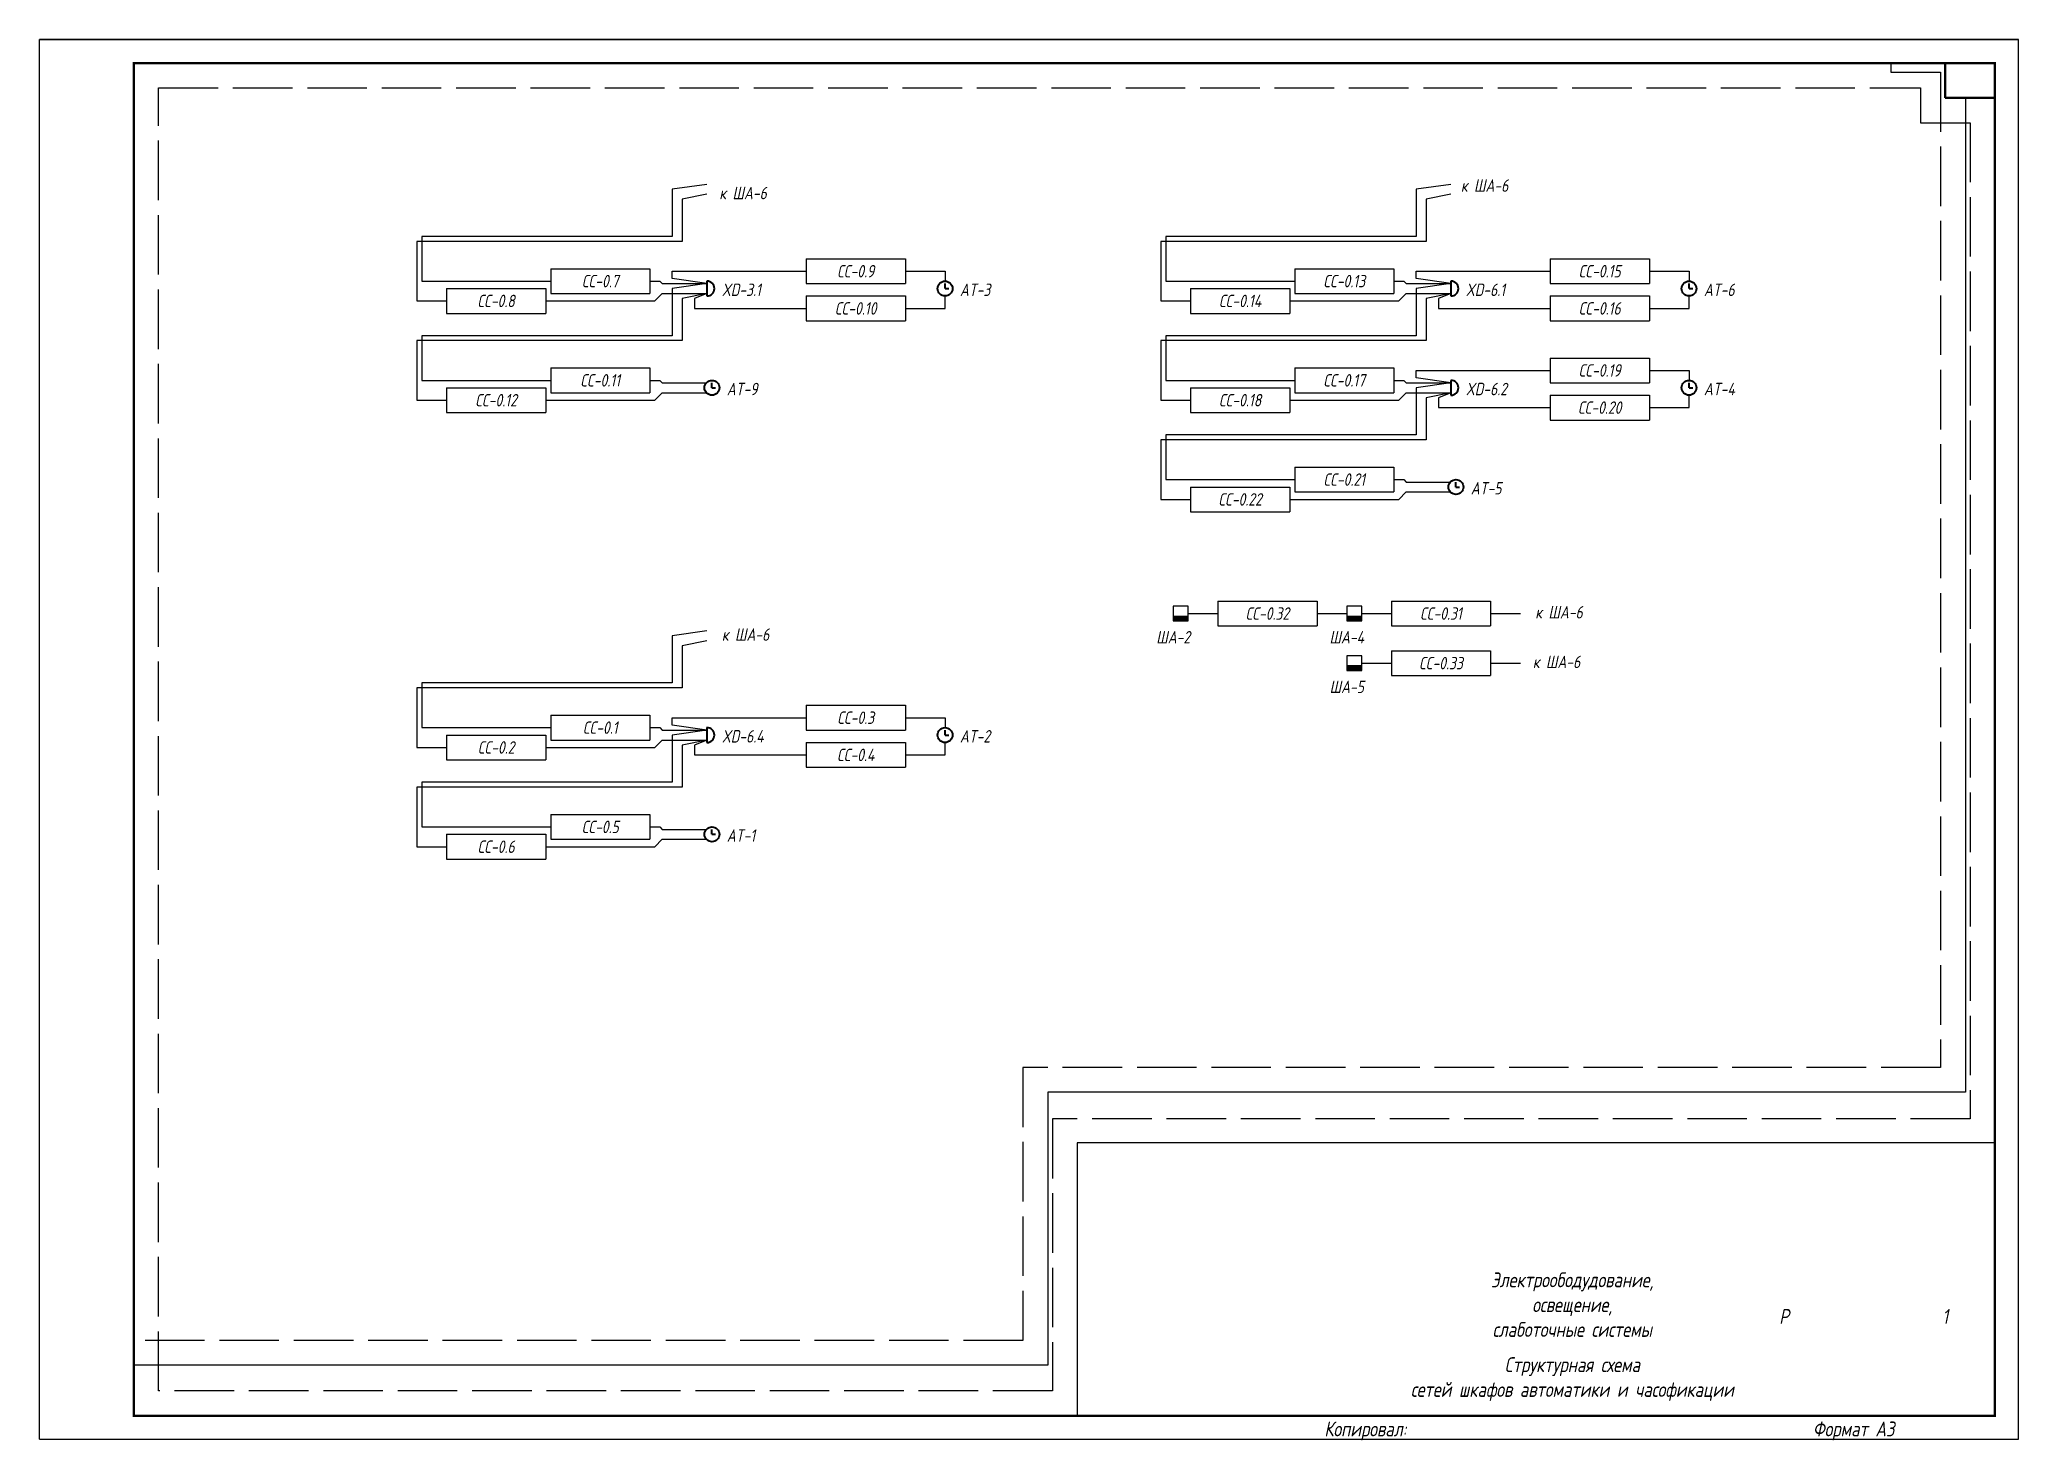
# Paper-space layout 'шкафы часы' of a CAD drawing. Header units: millimetres. Extents: x 1 to 400, y 6 to 289.
# The model-space entities are those that its viewports show. They can reach past a viewport. Long polylines and large blocks are cut down to what shows.
import ezdxf
from ezdxf.enums import TextEntityAlignment as Align

# ---------------------------------------------------------------- set-up
doc = ezdxf.new("R2010")
doc.units = ezdxf.units.MM
doc.linetypes.add('ACAD_ISO02W100', pattern=[15, 12, -3])
doc.layers.add('noprint', color=2, linetype='Continuous', plot=False)
doc.layers.add('stamp', color=7, linetype='Continuous')
doc.styles.get("Standard").update_dxf_attribs({"font": 'arial.ttf'})
doc.styles.add('ГОСТ-ISOCPEUR', font='isocpeui.ttf', dxfattribs={"width": 0.8})
doc.linetypes.add('12V', pattern='A,12.7,-5.08,["12V",Standard,S=2.54,R=0,X=-2.54,Y=-1.27],-5.08', length=22.86)
doc.linetypes.add('RS_LINE', pattern='A,0.2,-0.05,["RS",Standard,S=0.1,R=0,X=0,Y=-0.05],-0.2,0.1', length=0.55)

# ---------------------------------------------------------------- blocks, each defined once
blk = doc.blocks.new('часы')
at = {"color": 0, "lineweight": -2}
for q in [(9893.5, 982.52), (9894.25, 981.52)]:
    blk.add_line((9893.5, 981.52), q, dxfattribs=at)
blk.add_circle((9893.5, 981.52), 1.5, dxfattribs=at)
blk = doc.blocks.new('коробка коммутационная')
at = {"color": 0, "lineweight": -2}
blk.add_line((0, 3), (0, 0), dxfattribs=at)
blk.add_arc((0, 1.5), 1.5, 270, 90, dxfattribs=at)
blk = doc.blocks.new('*T287')
at = {"color": 0, "lineweight": -2}
for p, q in [((0, 0), (20, 0)), ((0, 0), (0, -5)), ((20, 0), (20, -5)), ((0, -5), (20, -5))]:
    blk.add_line(p, q, dxfattribs=at)
at = {"color": 0, "insert": (10, -2.5), "char_height": 2.5, "width": 19, "attachment_point": 5, "style": 'ГОСТ-ISOCPEUR'}
blk.add_mtext('{СС-0.1}', dxfattribs=at)
blk = doc.blocks.new('*T288')
at = {"color": 0, "lineweight": -2}
for p, q in [((0, 0), (20, 0)), ((0, 0), (0, -5)), ((20, 0), (20, -5)), ((0, -5), (20, -5))]:
    blk.add_line(p, q, dxfattribs=at)
at = {"color": 0, "insert": (10, -2.5), "char_height": 2.5, "width": 19, "attachment_point": 5, "style": 'ГОСТ-ISOCPEUR'}
blk.add_mtext('{СС-0.2}', dxfattribs=at)
blk = doc.blocks.new('*T289')
at = {"color": 0, "lineweight": -2}
for p, q in [((0, 0), (20, 0)), ((0, 0), (0, -5)), ((20, 0), (20, -5)), ((0, -5), (20, -5))]:
    blk.add_line(p, q, dxfattribs=at)
at = {"color": 0, "insert": (10, -2.5), "char_height": 2.5, "width": 19, "attachment_point": 5, "style": 'ГОСТ-ISOCPEUR'}
blk.add_mtext('{СС-0.5}', dxfattribs=at)
blk = doc.blocks.new('*T290')
at = {"color": 0, "lineweight": -2}
for p, q in [((0, 0), (20, 0)), ((0, 0), (0, -5)), ((20, 0), (20, -5)), ((0, -5), (20, -5))]:
    blk.add_line(p, q, dxfattribs=at)
at = {"color": 0, "insert": (10, -2.5), "char_height": 2.5, "width": 19, "attachment_point": 5, "style": 'ГОСТ-ISOCPEUR'}
blk.add_mtext('{СС-0.6}', dxfattribs=at)
blk = doc.blocks.new('*T291')
at = {"color": 0, "lineweight": -2}
for p, q in [((0, 0), (20, 0)), ((0, 0), (0, -5)), ((20, 0), (20, -5)), ((0, -5), (20, -5))]:
    blk.add_line(p, q, dxfattribs=at)
at = {"color": 0, "insert": (10, -2.5), "char_height": 2.5, "width": 19, "attachment_point": 5, "style": 'ГОСТ-ISOCPEUR'}
blk.add_mtext('{СС-0.7}', dxfattribs=at)
blk = doc.blocks.new('*T292')
at = {"color": 0, "lineweight": -2}
for p, q in [((0, 0), (20, 0)), ((0, 0), (0, -5)), ((20, 0), (20, -5)), ((0, -5), (20, -5))]:
    blk.add_line(p, q, dxfattribs=at)
at = {"color": 0, "insert": (10, -2.5), "char_height": 2.5, "width": 19, "attachment_point": 5, "style": 'ГОСТ-ISOCPEUR'}
blk.add_mtext('{СС-0.8}', dxfattribs=at)
blk = doc.blocks.new('*T293')
at = {"color": 0, "lineweight": -2}
for p, q in [((0, 0), (20, 0)), ((0, 0), (0, -5)), ((20, 0), (20, -5)), ((0, -5), (20, -5))]:
    blk.add_line(p, q, dxfattribs=at)
at = {"color": 0, "insert": (10, -2.5), "char_height": 2.5, "width": 19, "attachment_point": 5, "style": 'ГОСТ-ISOCPEUR'}
blk.add_mtext('{СС-0.11}', dxfattribs=at)
blk = doc.blocks.new('*T294')
at = {"color": 0, "lineweight": -2}
for p, q in [((0, 0), (20, 0)), ((0, 0), (0, -5)), ((20, 0), (20, -5)), ((0, -5), (20, -5))]:
    blk.add_line(p, q, dxfattribs=at)
at = {"color": 0, "insert": (10, -2.5), "char_height": 2.5, "width": 19, "attachment_point": 5, "style": 'ГОСТ-ISOCPEUR'}
blk.add_mtext('{СС-0.12}', dxfattribs=at)
blk = doc.blocks.new('*T295')
at = {"color": 0, "lineweight": -2}
for p, q in [((0, 0), (20, 0)), ((0, 0), (0, -5)), ((20, 0), (20, -5)), ((0, -5), (20, -5))]:
    blk.add_line(p, q, dxfattribs=at)
at = {"color": 0, "insert": (10, -2.5), "char_height": 2.5, "width": 19, "attachment_point": 5, "style": 'ГОСТ-ISOCPEUR'}
blk.add_mtext('{СС-0.13}', dxfattribs=at)
blk = doc.blocks.new('*T296')
at = {"color": 0, "lineweight": -2}
for p, q in [((0, 0), (20, 0)), ((0, 0), (0, -5)), ((20, 0), (20, -5)), ((0, -5), (20, -5))]:
    blk.add_line(p, q, dxfattribs=at)
at = {"color": 0, "insert": (10, -2.5), "char_height": 2.5, "width": 19, "attachment_point": 5, "style": 'ГОСТ-ISOCPEUR'}
blk.add_mtext('{СС-0.14}', dxfattribs=at)
blk = doc.blocks.new('*T297')
at = {"color": 0, "lineweight": -2}
for p, q in [((0, 0), (20, 0)), ((0, 0), (0, -5)), ((20, 0), (20, -5)), ((0, -5), (20, -5))]:
    blk.add_line(p, q, dxfattribs=at)
at = {"color": 0, "insert": (10, -2.5), "char_height": 2.5, "width": 19, "attachment_point": 5, "style": 'ГОСТ-ISOCPEUR'}
blk.add_mtext('{СС-0.18}', dxfattribs=at)
blk = doc.blocks.new('*T298')
at = {"color": 0, "lineweight": -2}
for p, q in [((0, 0), (20, 0)), ((0, 0), (0, -5)), ((20, 0), (20, -5)), ((0, -5), (20, -5))]:
    blk.add_line(p, q, dxfattribs=at)
at = {"color": 0, "insert": (10, -2.5), "char_height": 2.5, "width": 19, "attachment_point": 5, "style": 'ГОСТ-ISOCPEUR'}
blk.add_mtext('{СС-0.17}', dxfattribs=at)
blk = doc.blocks.new('*T299')
at = {"color": 0, "lineweight": -2}
for p, q in [((0, 0), (20, 0)), ((0, 0), (0, -5)), ((20, 0), (20, -5)), ((0, -5), (20, -5))]:
    blk.add_line(p, q, dxfattribs=at)
at = {"color": 0, "insert": (10, -2.5), "char_height": 2.5, "width": 19, "attachment_point": 5, "style": 'ГОСТ-ISOCPEUR'}
blk.add_mtext('{СС-0.21}', dxfattribs=at)
blk = doc.blocks.new('*T300')
at = {"color": 0, "lineweight": -2}
for p, q in [((0, 0), (20, 0)), ((0, 0), (0, -5)), ((20, 0), (20, -5)), ((0, -5), (20, -5))]:
    blk.add_line(p, q, dxfattribs=at)
at = {"color": 0, "insert": (10, -2.5), "char_height": 2.5, "width": 19, "attachment_point": 5, "style": 'ГОСТ-ISOCPEUR'}
blk.add_mtext('{СС-0.22}', dxfattribs=at)
blk = doc.blocks.new('шкаф')
blk.add_hatch(color=256).paths.add_polyline_path([(3, 0), (3, 1), (0, 1), (0, 0)])
blk.add_line((0, 1), (3, 1))
blk.add_lwpolyline([(0, 0), (3, 0), (3, 3), (0, 3)], close=True)
blk = doc.blocks.new('*T335')
at = {"color": 0, "lineweight": -2}
for p, q in [((0, 0), (20, 0)), ((0, 0), (0, -5)), ((20, 0), (20, -5)), ((0, -5), (20, -5))]:
    blk.add_line(p, q, dxfattribs=at)
at = {"color": 0, "insert": (10, -2.5), "char_height": 2.5, "width": 19, "attachment_point": 5, "style": 'ГОСТ-ISOCPEUR'}
blk.add_mtext('{СС-0.31}', dxfattribs=at)
blk = doc.blocks.new('*T336')
at = {"color": 0, "lineweight": -2}
for p, q in [((0, 0), (20, 0)), ((0, 0), (0, -5)), ((20, 0), (20, -5)), ((0, -5), (20, -5))]:
    blk.add_line(p, q, dxfattribs=at)
at = {"color": 0, "insert": (10, -2.5), "char_height": 2.5, "width": 19, "attachment_point": 5, "style": 'ГОСТ-ISOCPEUR'}
blk.add_mtext('{СС-0.32}', dxfattribs=at)
blk = doc.blocks.new('*T337')
at = {"color": 0, "lineweight": -2}
for p, q in [((0, 0), (20, 0)), ((0, 0), (0, -5)), ((20, 0), (20, -5)), ((0, -5), (20, -5))]:
    blk.add_line(p, q, dxfattribs=at)
at = {"color": 0, "insert": (10, -2.5), "char_height": 2.5, "width": 19, "attachment_point": 5, "style": 'ГОСТ-ISOCPEUR'}
blk.add_mtext('{СС-0.33}', dxfattribs=at)
blk = doc.blocks.new('*T338')
at = {"color": 0, "lineweight": -2}
for p, q in [((0, 0), (20, 0)), ((0, 0), (0, -5)), ((20, 0), (20, -5)), ((0, -5), (20, -5))]:
    blk.add_line(p, q, dxfattribs=at)
at = {"color": 0, "insert": (10, -2.5), "char_height": 2.5, "width": 19, "attachment_point": 5, "style": 'ГОСТ-ISOCPEUR'}
blk.add_mtext('{СС-0.4}', dxfattribs=at)
blk = doc.blocks.new('*T339')
at = {"color": 0, "lineweight": -2}
for p, q in [((0, 0), (20, 0)), ((0, 0), (0, -5)), ((20, 0), (20, -5)), ((0, -5), (20, -5))]:
    blk.add_line(p, q, dxfattribs=at)
at = {"color": 0, "insert": (10, -2.5), "char_height": 2.5, "width": 19, "attachment_point": 5, "style": 'ГОСТ-ISOCPEUR'}
blk.add_mtext('{СС-0.3}', dxfattribs=at)
blk = doc.blocks.new('*T340')
at = {"color": 0, "lineweight": -2}
for p, q in [((0, 0), (20, 0)), ((0, 0), (0, -5)), ((20, 0), (20, -5)), ((0, -5), (20, -5))]:
    blk.add_line(p, q, dxfattribs=at)
at = {"color": 0, "insert": (10, -2.5), "char_height": 2.5, "width": 19, "attachment_point": 5, "style": 'ГОСТ-ISOCPEUR'}
blk.add_mtext('{СС-0.10}', dxfattribs=at)
blk = doc.blocks.new('*T341')
at = {"color": 0, "lineweight": -2}
for p, q in [((0, 0), (20, 0)), ((0, 0), (0, -5)), ((20, 0), (20, -5)), ((0, -5), (20, -5))]:
    blk.add_line(p, q, dxfattribs=at)
at = {"color": 0, "insert": (10, -2.5), "char_height": 2.5, "width": 19, "attachment_point": 5, "style": 'ГОСТ-ISOCPEUR'}
blk.add_mtext('{СС-0.9}', dxfattribs=at)
blk = doc.blocks.new('*T342')
at = {"color": 0, "lineweight": -2}
for p, q in [((0, 0), (20, 0)), ((0, 0), (0, -5)), ((20, 0), (20, -5)), ((0, -5), (20, -5))]:
    blk.add_line(p, q, dxfattribs=at)
at = {"color": 0, "insert": (10, -2.5), "char_height": 2.5, "width": 19, "attachment_point": 5, "style": 'ГОСТ-ISOCPEUR'}
blk.add_mtext('{СС-0.16}', dxfattribs=at)
blk = doc.blocks.new('*T343')
at = {"color": 0, "lineweight": -2}
for p, q in [((0, 0), (20, 0)), ((0, 0), (0, -5)), ((20, 0), (20, -5)), ((0, -5), (20, -5))]:
    blk.add_line(p, q, dxfattribs=at)
at = {"color": 0, "insert": (10, -2.5), "char_height": 2.5, "width": 19, "attachment_point": 5, "style": 'ГОСТ-ISOCPEUR'}
blk.add_mtext('{СС-0.15}', dxfattribs=at)
blk = doc.blocks.new('*T344')
at = {"color": 0, "lineweight": -2}
for p, q in [((0, 0), (20, 0)), ((0, 0), (0, -5)), ((20, 0), (20, -5)), ((0, -5), (20, -5))]:
    blk.add_line(p, q, dxfattribs=at)
at = {"color": 0, "insert": (10, -2.5), "char_height": 2.5, "width": 19, "attachment_point": 5, "style": 'ГОСТ-ISOCPEUR'}
blk.add_mtext('{СС-0.20}', dxfattribs=at)
blk = doc.blocks.new('*T345')
at = {"color": 0, "lineweight": -2}
for p, q in [((0, 0), (20, 0)), ((0, 0), (0, -5)), ((20, 0), (20, -5)), ((0, -5), (20, -5))]:
    blk.add_line(p, q, dxfattribs=at)
at = {"color": 0, "insert": (10, -2.5), "char_height": 2.5, "width": 19, "attachment_point": 5, "style": 'ГОСТ-ISOCPEUR'}
blk.add_mtext('{СС-0.19}', dxfattribs=at)

msp = doc.modelspace()

# ---------------------------------------------------------------- linework, layer by layer
at = {"linetype": 'RS_LINE', "ltscale": 5}
for p, q in [((1062, -241), (1068, -241)), ((1088, -241), (1094, -241)), ((1097, -241), (1103, -241)), ((1123, -241), (1129, -241)), ((1097, -251), (1103, -251)), ((1123, -251), (1129, -251))]:
    msp.add_line(p, q, dxfattribs=at)
at = {"linetype": '12V', "ltscale": 0.25, "flags": 128}
for points in [[(965, -154.5), (958, -155.5), (958, -165), (907.5, -165), (907.5, -174), (933.5, -174)], [(1115, -154.5), (1108, -155.5), (1108, -165), (1057.5, -165), (1057.5, -174), (1083.5, -174)], [(965, -174.5), (958, -175.5), (958, -185), (907.5, -185), (907.5, -194), (933.5, -194)], [(953.5, -174), (955.5, -174), (956, -174.5), (965, -174.5)], [(965, -174.5), (958, -173.5), (958, -172), (985, -172)], [(1005, -172), (1013, -172), (1013, -174)], [(1115, -174.5), (1108, -175.5), (1108, -185), (1057.5, -185), (1057.5, -194), (1083.5, -194)], [(1103.5, -174), (1105.5, -174), (1106, -174.5), (1115, -174.5)], [(1115, -174.5), (1108, -173.5), (1108, -172), (1135, -172)], [(1155, -172), (1163, -172), (1163, -174)], [(953.5, -194), (955.5, -194), (956, -194.5), (965, -194.5)], [(1115, -194.5), (1108, -195.5), (1108, -205), (1057.5, -205), (1057.5, -214), (1083.5, -214)], [(1103.5, -194), (1105.5, -194), (1106, -194.5), (1115, -194.5)], [(1115, -194.5), (1108, -193.5), (1108, -192), (1135, -192)], [(1155, -192), (1163, -192), (1163, -194)], [(1103.5, -214), (1105.5, -214), (1106, -214.5), (1115, -214.5)], [(965, -244.5), (958, -245.5), (958, -255), (907.5, -255), (907.5, -264), (933.5, -264)], [(965, -264.5), (958, -263.5), (958, -262), (985, -262)], [(1005, -262), (1013, -262), (1013, -264)], [(965, -264.5), (958, -265.5), (958, -275), (907.5, -275), (907.5, -284), (933.5, -284)], [(953.5, -264), (955.5, -264), (956, -264.5), (965, -264.5)], [(953.5, -284), (955.5, -284), (956, -284.5), (965, -284.5)]]:
    msp.add_lwpolyline(points, dxfattribs=at)
at = {"linetype": 'RS_LINE', "ltscale": 5, "flags": 128}
for points in [[(965, -156.5), (960, -157.5), (960, -166), (906.5, -166), (906.5, -178), (912.5, -178)], [(1115, -156.5), (1110, -157.5), (1110, -166), (1056.5, -166), (1056.5, -178), (1062.5, -178)], [(965, -176.5), (960, -177.5), (960, -186), (906.5, -186), (906.5, -198), (912.5, -198)], [(932.5, -178), (954.5, -178), (956, -176.5), (965, -176.5)], [(965, -176.5), (962.5, -177.5), (962.5, -179.5), (985, -179.5)], [(1005, -179.5), (1013, -179.5), (1013, -177)], [(1115, -176.5), (1110, -177.5), (1110, -186), (1056.5, -186), (1056.5, -198), (1062.5, -198)], [(1082.5, -178), (1104.5, -178), (1106, -176.5), (1115, -176.5)], [(1115, -176.5), (1112.5, -177.5), (1112.5, -179.5), (1135, -179.5)], [(1155, -179.5), (1163, -179.5), (1163, -177)], [(932.5, -198), (954.5, -198), (956, -196.5), (965, -196.5)], [(1115, -196.5), (1110, -197.5), (1110, -206), (1056.5, -206), (1056.5, -218), (1062.5, -218)], [(1082.5, -198), (1104.5, -198), (1106, -196.5), (1115, -196.5)], [(1115, -196.5), (1112.5, -197.5), (1112.5, -199.5), (1135, -199.5)], [(1155, -199.5), (1163, -199.5), (1163, -197)], [(1082.5, -218), (1104.5, -218), (1106, -216.5), (1115, -216.5)], [(965, -246.5), (960, -247.5), (960, -256), (906.5, -256), (906.5, -268), (912.5, -268)], [(965, -266.5), (960, -267.5), (960, -276), (906.5, -276), (906.5, -288), (912.5, -288)], [(932.5, -268), (954.5, -268), (956, -266.5), (965, -266.5)], [(965, -266.5), (962.5, -267.5), (962.5, -269.5), (985, -269.5)], [(1005, -269.5), (1013, -269.5), (1013, -267)], [(932.5, -288), (954.5, -288), (956, -286.5), (965, -286.5)]]:
    msp.add_lwpolyline(points, dxfattribs=at)
at = {"layer": 'noprint'}
msp.add_lwpolyline([(843.5, -119.88), (1208.71, -119.88), (1208.71, -126.88), (1218.71, -126.88), (1218.71, -337.5), (1033.71, -337.5), (1033.71, -392.5), (843.5, -392.5)], close=True, dxfattribs=at)
at = {"layer": 'noprint', "linetype": 'ACAD_ISO02W100'}
msp.add_lwpolyline([(848.5, -124.88), (1203.71, -124.88), (1203.71, -131.88), (1213.71, -131.88), (1213.71, -332.5), (1028.71, -332.5), (1028.71, -387.5), (848.5, -387.5)], close=True, dxfattribs=at)

# ---------------------------------------------------------------- block references
for name, p in [('*T291', (933.5, -171.5)), ('*T341', (985, -169.5)), ('*T295', (1083.5, -171.5)), ('*T343', (1135, -169.5)), ('*T292', (912.5, -175.5)), ('*T296', (1062.5, -175.5)), ('*T340', (985, -177)), ('*T342', (1135, -177)), ('*T293', (933.5, -191.5)), ('*T298', (1083.5, -191.5)), ('*T345', (1135, -189.5)), ('*T294', (912.5, -195.5)), ('*T297', (1062.5, -195.5)), ('*T344', (1135, -197)), ('*T299', (1083.5, -211.5)), ('*T300', (1062.5, -215.5)), ('*T336', (1068, -238.5)), ('*T335', (1103, -238.5)), ('шкаф', (1059, -242.5)), ('шкаф', (1094, -242.5)), ('шкаф', (1094, -252.5)), ('*T337', (1103, -248.5)), ('*T287', (933.5, -261.5)), ('*T339', (985, -259.5)), ('*T288', (912.5, -265.5)), ('*T338', (985, -267)), ('*T289', (933.5, -281.5)), ('*T290', (912.5, -285.5))]:
    msp.add_blockref(name, p)
at = {"lineweight": 40}
for p in [(965, -177), (1115, -177), (1115, -197), (965, -267)]:
    msp.add_blockref('коробка коммутационная', p, dxfattribs=at)
at = {"color": 5, "lineweight": 40}
for p in [(-8880.5, -1157.02), (-8730.5, -1157.02), (-8927.5, -1177.02), (-8730.5, -1177.02), (-8777.5, -1197.02), (-8880.5, -1247.02), (-8927.5, -1267.02)]:
    msp.add_blockref('часы', p, dxfattribs=at)

# ---------------------------------------------------------------- texts
at = {"style": 'ГОСТ-ISOCPEUR', "width": 0.8}
for s, p in [('к ША-6', (967.5, -157.5)), ('к ША-6', (1117, -156)), ('XD-3.1', (968, -177)), ('AT-3', (1016, -177)), ('XD-6.1', (1118, -177)), ('AT-6', (1166, -177)), ('AT-9', (969, -197)), ('XD-6.2', (1118, -197)), ('AT-4', (1166, -197)), ('AT-5', (1119, -217)), ('к ША-6', (1132, -242)), ('к ША-6', (968, -246.5)), ('к ША-6', (1131.5, -252)), ('XD-6.4', (968, -267)), ('AT-2', (1016, -267)), ('AT-1', (969, -287))]:
    msp.add_text(s, height=2.5, dxfattribs=at).set_placement(p)
for s, p in [('ША-2', (1059, -247.03)), ('ША-4', (1094, -247.03)), ('ША-5', (1094, -257.03))]:
    msp.add_text(s, height=2.5, dxfattribs=at).set_placement(p, align=Align.CENTER)

psp = doc.layouts.new('шкафы часы')

# ---------------------------------------------------------------- linework, layer by layer
psp.add_line((400.37, 288.77), (1.4, 288.77))
at = {"const_width": 0.475}
psp.add_lwpolyline([(395.62, 284.02), (20.4, 284.02), (20.4, 11.4), (395.62, 11.4)], close=True, dxfattribs=at)
at = {"layer": 'noprint'}
for p, q in [((1.4, 6.65), (1.4, 288.77)), ((1.4, 288.77), (400.37, 288.77)), ((400.37, 6.65), (400.37, 288.77)), ((1.4, 6.65), (400.37, 6.65))]:
    psp.add_line(p, q, dxfattribs=at)
at = {"layer": 'noprint', "linetype": 'ACAD_ISO02W100'}
psp.add_lwpolyline([(25.4, 279.02), (380.62, 279.02), (380.62, 272.02), (390.62, 272.02), (390.62, 71.24), (205.62, 71.24), (205.62, 16.4), (25.4, 16.4)], close=True, dxfattribs=at)
at = {"layer": 'stamp'}
psp.add_lwpolyline([(20.4, 284.02), (385.62, 284.02), (385.62, 277.02), (395.62, 277.02), (395.62, 66.4), (210.62, 66.4), (210.62, 11.4), (20.4, 11.4)], close=True, dxfattribs=at)
at = {"layer": 'stamp', "lineweight": 50}
psp.add_lwpolyline([(385.62, 277.02), (395.62, 277.02), (395.62, 284.02), (385.62, 284.02)], close=True, dxfattribs=at)

# ---------------------------------------------------------------- texts
at = {"layer": 'stamp', "lineweight": 35, "style": 'ГОСТ-ISOCPEUR', "width": 0.8}
for s, p in [('Копировал:', (260.43, 7.24)), ('Формат А3', (358.93, 7.24))]:
    psp.add_text(s, height=3, dxfattribs=at).set_placement(p)
at = {"layer": 'stamp', "lineweight": 35, "char_height": 3, "width": 70.1573, "attachment_point": 5, "style": 'ГОСТ-ISOCPEUR'}
for s, insert in [('{Электроободудование,\\Pосвещение,\\Pслаботочные системы}', (310.43, 33.79)), ('{Структурная схема\\Pсетей шкафов автоматики и часофикации}', (310.43, 18.79))]:
    psp.add_mtext(s, dxfattribs=dict(at, insert=insert))
at = {"layer": 'stamp', "ltscale": 100, "char_height": 3, "attachment_point": 4, "style": 'ГОСТ-ISOCPEUR'}
for s, insert, width in [('{\\pxqc;Р}', (345.62, 31.4), 15), ('\\pxqc;1', (375.62, 31.4), 20)]:
    psp.add_mtext(s, dxfattribs=dict(at, insert=insert, width=width))

# ---------------------------------------------------------------- viewports
at = {"layer": 'stamp'}
vp = psp.add_viewport(center=(208.01, 147.71), size=(375.21, 272.6244), view_center_point=(1037.05, -266.38), view_height=272.6244, dxfattribs=at)
vp.dxf.flags = 0x10000  # cut along an outline
vp.dxf.clipping_boundary_handle = psp.add_lwpolyline([(20.4, 284.02), (385.62, 284.02), (385.62, 277.02), (395.62, 277.02), (395.62, 66.4), (210.62, 66.4), (210.62, 11.4), (20.4, 11.4)], format="xyb", close=True, dxfattribs={"invisible": 1}).dxf.handle

doc.saveas('drawing.dxf')
